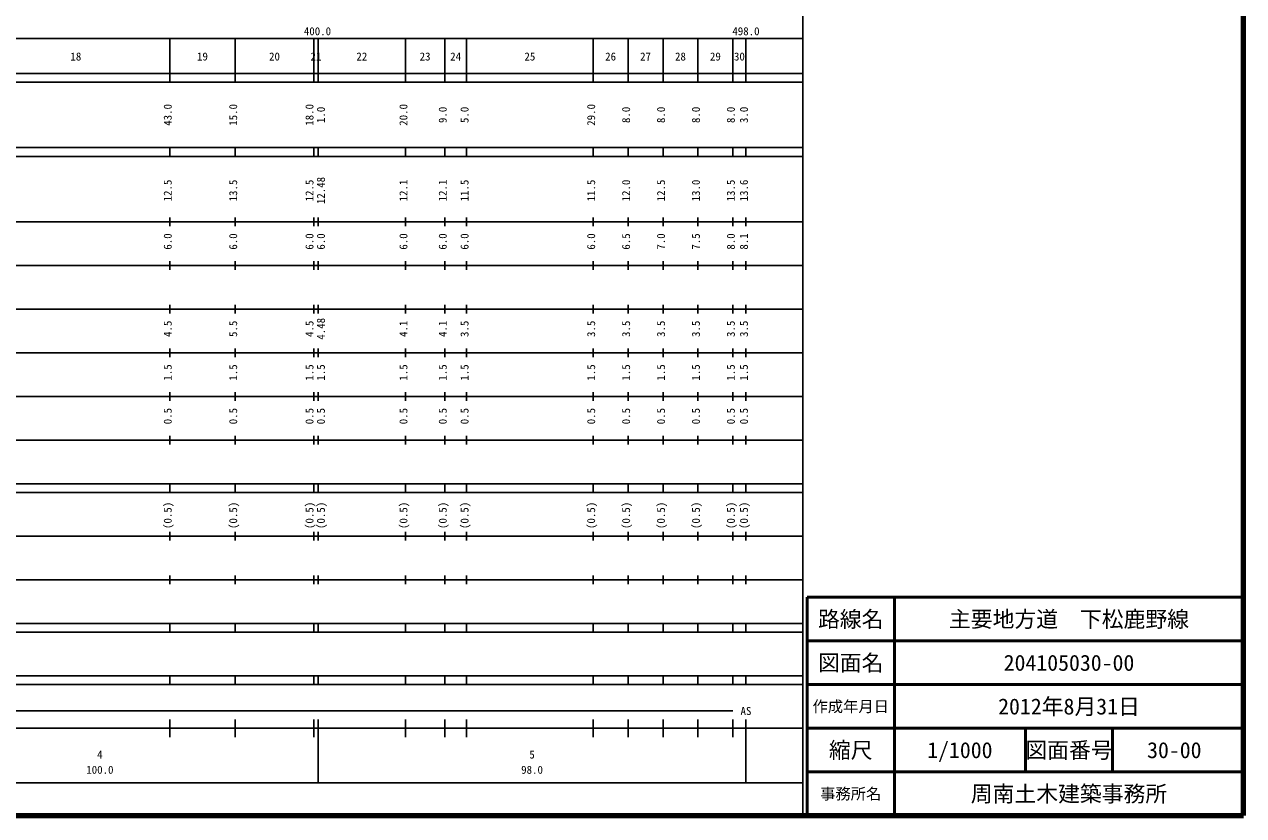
# Model space of a CAD drawing. Units: millimetres on the paper, enlarged 1000 times. Extents: x 40000 to 680000, y 20000 to 380000.
# Drawn here: x 400708 to 680000, y 20000 to 201229 of the extents above; entities that cross this region are included whole.
import ezdxf
from ezdxf.enums import TextEntityAlignment as Align

# ---------------------------------------------------------------- set-up
doc = ezdxf.new("R2010")
doc.units = ezdxf.units.MM
doc.header["$LTSCALE"] = 1000
for name, color, linetype, lineweight in [('M-TTL', 2, 'Continuous', 140), ('M-TTL-BAND', 7, 'Continuous', 25), ('M-TTL-FRAM', 2, 'Continuous', 50), ('M-TTL-LINE', 7, 'Continuous', 50)]:
    doc.layers.add(name, color=color, linetype=linetype, lineweight=lineweight)
doc.layers.add('M-TTL-TXT', color=7, linetype='Continuous')
doc.styles.add('ＭＳ ゴシック', font='')
doc.styles.get('ＭＳ ゴシック').set_extended_font_data('MS Gothic')

msp = doc.modelspace()

# ---------------------------------------------------------------- linework, layer by layer
at = {"layer": 'M-TTL'}
for p, q in [((680000, 20000), (680000, 380000)), ((40000, 20000), (680000, 20000))]:
    msp.add_line(p, q, dxfattribs=at)
at = {"layer": 'M-TTL-BAND'}
for p, q in [((579000, 20000), (579000, 370000)), ((68000, 198000), (579000, 198000)), ((434000, 188000), (434000, 198000)), ((449000, 188000), (449000, 198000)), ((467000, 188000), (467000, 198000)), ((468000, 188000), (468000, 198000)), ((488000, 188000), (488000, 198000)), ((497000, 188000), (497000, 198000)), ((502000, 188000), (502000, 198000)), ((531000, 188000), (531000, 198000)), ((539000, 188000), (539000, 198000)), ((547000, 188000), (547000, 198000)), ((555000, 188000), (555000, 198000)), ((563000, 188000), (563000, 198000)), ((566000, 188000), (566000, 198000)), ((40000, 190000), (579000, 190000)), ((40000, 188000), (579000, 188000)), ((40000, 173000), (579000, 173000)), ((40000, 171000), (579000, 171000)), ((434000, 171000), (434000, 173000)), ((449000, 171000), (449000, 173000)), ((467000, 171000), (467000, 173000)), ((468000, 171000), (468000, 173000)), ((488000, 171000), (488000, 173000)), ((497000, 171000), (497000, 173000)), ((502000, 171000), (502000, 173000)), ((531000, 171000), (531000, 173000)), ((539000, 171000), (539000, 173000)), ((547000, 171000), (547000, 173000)), ((555000, 171000), (555000, 173000)), ((563000, 171000), (563000, 173000)), ((566000, 171000), (566000, 173000)), ((434000, 155000), (434000, 157000)), ((449000, 155000), (449000, 157000)), ((467000, 155000), (467000, 157000)), ((468000, 155000), (468000, 157000)), ((488000, 155000), (488000, 157000)), ((497000, 155000), (497000, 157000)), ((502000, 155000), (502000, 157000)), ((531000, 155000), (531000, 157000)), ((539000, 155000), (539000, 157000)), ((547000, 155000), (547000, 157000)), ((555000, 155000), (555000, 157000)), ((563000, 155000), (563000, 157000)), ((566000, 155000), (566000, 157000)), ((40000, 156000), (579000, 156000)), ((46000, 146000), (579000, 146000)), ((434000, 145000), (434000, 147000)), ((449000, 145000), (449000, 147000)), ((467000, 145000), (467000, 147000)), ((468000, 145000), (468000, 147000)), ((488000, 145000), (488000, 147000)), ((497000, 145000), (497000, 147000)), ((502000, 145000), (502000, 147000)), ((531000, 145000), (531000, 147000)), ((539000, 145000), (539000, 147000)), ((547000, 145000), (547000, 147000)), ((555000, 145000), (555000, 147000)), ((563000, 145000), (563000, 147000)), ((566000, 145000), (566000, 147000)), ((434000, 135000), (434000, 137000)), ((449000, 135000), (449000, 137000)), ((467000, 135000), (467000, 137000)), ((468000, 135000), (468000, 137000)), ((488000, 135000), (488000, 137000)), ((497000, 135000), (497000, 137000)), ((502000, 135000), (502000, 137000)), ((531000, 135000), (531000, 137000)), ((539000, 135000), (539000, 137000)), ((547000, 135000), (547000, 137000)), ((555000, 135000), (555000, 137000)), ((563000, 135000), (563000, 137000)), ((566000, 135000), (566000, 137000)), ((52000, 136000), (579000, 136000)), ((46000, 126000), (579000, 126000)), ((434000, 125000), (434000, 127000)), ((449000, 125000), (449000, 127000)), ((467000, 125000), (467000, 127000)), ((468000, 125000), (468000, 127000)), ((488000, 125000), (488000, 127000)), ((497000, 125000), (497000, 127000)), ((502000, 125000), (502000, 127000)), ((531000, 125000), (531000, 127000)), ((539000, 125000), (539000, 127000)), ((547000, 125000), (547000, 127000)), ((555000, 125000), (555000, 127000)), ((563000, 125000), (563000, 127000)), ((566000, 125000), (566000, 127000)), ((52000, 116000), (579000, 116000)), ((434000, 115000), (434000, 117000)), ((449000, 115000), (449000, 117000)), ((467000, 115000), (467000, 117000)), ((468000, 115000), (468000, 117000)), ((488000, 115000), (488000, 117000)), ((497000, 115000), (497000, 117000)), ((502000, 115000), (502000, 117000)), ((531000, 115000), (531000, 117000)), ((539000, 115000), (539000, 117000)), ((547000, 115000), (547000, 117000)), ((555000, 115000), (555000, 117000)), ((563000, 115000), (563000, 117000)), ((566000, 115000), (566000, 117000)), ((434000, 105000), (434000, 107000)), ((449000, 105000), (449000, 107000)), ((467000, 105000), (467000, 107000)), ((468000, 105000), (468000, 107000)), ((488000, 105000), (488000, 107000)), ((497000, 105000), (497000, 107000)), ((502000, 105000), (502000, 107000)), ((531000, 105000), (531000, 107000)), ((539000, 105000), (539000, 107000)), ((547000, 105000), (547000, 107000)), ((555000, 105000), (555000, 107000)), ((563000, 105000), (563000, 107000)), ((566000, 105000), (566000, 107000)), ((46000, 106000), (579000, 106000)), ((40000, 96000), (579000, 96000)), ((434000, 94000), (434000, 96000)), ((449000, 94000), (449000, 96000)), ((467000, 94000), (467000, 96000)), ((468000, 94000), (468000, 96000)), ((488000, 94000), (488000, 96000)), ((497000, 94000), (497000, 96000)), ((502000, 94000), (502000, 96000)), ((531000, 94000), (531000, 96000)), ((539000, 94000), (539000, 96000)), ((547000, 94000), (547000, 96000)), ((555000, 94000), (555000, 96000)), ((563000, 94000), (563000, 96000)), ((566000, 94000), (566000, 96000)), ((40000, 94000), (579000, 94000)), ((49000, 84000), (579000, 84000)), ((434000, 83000), (434000, 85000)), ((449000, 83000), (449000, 85000)), ((467000, 83000), (467000, 85000)), ((468000, 83000), (468000, 85000)), ((488000, 83000), (488000, 85000)), ((497000, 83000), (497000, 85000)), ((502000, 83000), (502000, 85000)), ((531000, 83000), (531000, 85000)), ((539000, 83000), (539000, 85000)), ((547000, 83000), (547000, 85000)), ((555000, 83000), (555000, 85000)), ((563000, 83000), (563000, 85000)), ((566000, 83000), (566000, 85000)), ((40000, 74000), (579000, 74000)), ((434000, 73000), (434000, 75000)), ((449000, 73000), (449000, 75000)), ((467000, 73000), (467000, 75000)), ((468000, 73000), (468000, 75000)), ((488000, 73000), (488000, 75000)), ((497000, 73000), (497000, 75000)), ((502000, 73000), (502000, 75000)), ((531000, 73000), (531000, 75000)), ((539000, 73000), (539000, 75000)), ((547000, 73000), (547000, 75000)), ((555000, 73000), (555000, 75000)), ((563000, 73000), (563000, 75000)), ((566000, 73000), (566000, 75000)), ((40000, 64000), (579000, 64000)), ((40000, 62000), (579000, 62000)), ((434000, 62000), (434000, 64000)), ((449000, 62000), (449000, 64000)), ((467000, 62000), (467000, 64000)), ((468000, 62000), (468000, 64000)), ((488000, 62000), (488000, 64000)), ((497000, 62000), (497000, 64000)), ((502000, 62000), (502000, 64000)), ((531000, 62000), (531000, 64000)), ((539000, 62000), (539000, 64000)), ((547000, 62000), (547000, 64000)), ((555000, 62000), (555000, 64000)), ((563000, 62000), (563000, 64000)), ((566000, 62000), (566000, 64000)), ((40000, 52000), (579000, 52000)), ((434000, 50000), (434000, 52000)), ((449000, 50000), (449000, 52000)), ((467000, 50000), (467000, 52000)), ((468000, 50000), (468000, 52000)), ((488000, 50000), (488000, 52000)), ((497000, 50000), (497000, 52000)), ((502000, 50000), (502000, 52000)), ((531000, 50000), (531000, 52000)), ((539000, 50000), (539000, 52000)), ((547000, 50000), (547000, 52000)), ((555000, 50000), (555000, 52000)), ((563000, 50000), (563000, 52000)), ((566000, 50000), (566000, 52000)), ((40000, 50000), (579000, 50000)), ((71000, 44000), (563000, 44000)), ((434000, 38000), (434000, 42000)), ((449000, 38000), (449000, 42000)), ((467000, 38000), (467000, 42000)), ((468000, 27500), (468000, 42000)), ((488000, 38000), (488000, 42000)), ((497000, 38000), (497000, 42000)), ((502000, 38000), (502000, 42000)), ((531000, 38000), (531000, 42000)), ((539000, 38000), (539000, 42000)), ((547000, 38000), (547000, 42000)), ((555000, 38000), (555000, 42000)), ((563000, 38000), (563000, 42000)), ((566000, 27500), (566000, 42000)), ((40000, 40000), (579000, 40000)), ((68000, 27500), (579000, 27500))]:
    msp.add_line(p, q, dxfattribs=at)
at = {"layer": 'M-TTL-FRAM'}
for p, q in [((680000, 70000), (580000, 70000)), ((580000, 70000), (580000, 20000))]:
    msp.add_line(p, q, dxfattribs=at)
at = {"layer": 'M-TTL-LINE'}
for p, q in [((600000, 70000), (600000, 20000)), ((680000, 60000), (580000, 60000)), ((680000, 50000), (580000, 50000)), ((680000, 40000), (580000, 40000)), ((630000, 40000), (630000, 30000)), ((650000, 40000), (650000, 30000)), ((680000, 30000), (580000, 30000))]:
    msp.add_line(p, q, dxfattribs=at)

# ---------------------------------------------------------------- texts
at = {"layer": 'M-TTL-BAND', "style": 'ＭＳ ゴシック'}
for s, p in [('400.0', (467844, 198195)), ('498.0', (566000, 198195)), ('18', (412500, 192405)), ('19', (441500, 192405)), ('20', (458000, 192405)), ('21', (467500, 192405)), ('22', (478000, 192405)), ('23', (492500, 192405)), ('24', (499500, 192405)), ('25', (516500, 192405)), ('26', (535000, 192405)), ('27', (543000, 192405)), ('28', (551000, 192405)), ('29', (559000, 192405)), ('30', (564500, 192405)), ('AS', (566000, 42500)), ('4', (418000, 32523)), ('5', (517000, 32523)), ('100.0', (418000, 29033)), ('98.0', (517000, 29033))]:
    msp.add_text(s, height=1833, dxfattribs=at).set_placement(p, align=Align.BOTTOM_CENTER)
for s, p in [('43.0', (435000, 180500)), ('15.0', (450000, 180500)), ('18.0', (467478, 180500)), ('1.0', (470094, 180500)), ('20.0', (489000, 180500)), ('9.0', (498000, 180500)), ('5.0', (503000, 180500)), ('29.0', (532000, 180500)), ('8.0', (540000, 180500)), ('8.0', (548000, 180500)), ('8.0', (556000, 180500)), ('8.0', (564000, 180500)), ('3.0', (567000, 180500)), ('12.5', (435000, 163174)), ('13.5', (450000, 163174)), ('12.5', (467478, 163174)), ('12.48', (470094, 163174)), ('12.1', (489000, 163174)), ('12.1', (498000, 163174)), ('11.5', (503000, 163174)), ('11.5', (532000, 163174)), ('12.0', (540000, 163174)), ('12.5', (548000, 163174)), ('13.0', (556000, 163174)), ('13.5', (564000, 163174)), ('13.6', (567000, 163174)), ('6.0', (435000, 151500)), ('6.0', (450000, 151500)), ('6.0', (467478, 151500)), ('6.0', (470094, 151500)), ('6.0', (489000, 151500)), ('6.0', (498000, 151500)), ('6.0', (503000, 151500)), ('6.0', (532000, 151500)), ('6.5', (540000, 151500)), ('7.0', (548000, 151500)), ('7.5', (556000, 151500)), ('8.0', (564000, 151500)), ('8.1', (567000, 151500)), ('4.5', (435000, 131500)), ('5.5', (450000, 131500)), ('4.5', (467478, 131500)), ('4.48', (470094, 131500)), ('4.1', (489000, 131500)), ('4.1', (498000, 131500)), ('3.5', (503000, 131500)), ('3.5', (532000, 131500)), ('3.5', (540000, 131500)), ('3.5', (548000, 131500)), ('3.5', (556000, 131500)), ('3.5', (564000, 131500)), ('3.5', (567000, 131500)), ('1.5', (435000, 121500)), ('1.5', (450000, 121500)), ('1.5', (467478, 121500)), ('1.5', (470094, 121500)), ('1.5', (489000, 121500)), ('1.5', (498000, 121500)), ('1.5', (503000, 121500)), ('1.5', (532000, 121500)), ('1.5', (540000, 121500)), ('1.5', (548000, 121500)), ('1.5', (556000, 121500)), ('1.5', (564000, 121500)), ('1.5', (567000, 121500)), ('0.5', (435000, 111500)), ('0.5', (450000, 111500)), ('0.5', (467478, 111500)), ('0.5', (470094, 111500)), ('0.5', (489000, 111500)), ('0.5', (498000, 111500)), ('0.5', (503000, 111500)), ('0.5', (532000, 111500)), ('0.5', (540000, 111500)), ('0.5', (548000, 111500)), ('0.5', (556000, 111500)), ('0.5', (564000, 111500)), ('0.5', (567000, 111500)), ('(0.5)', (435000, 88764)), ('(0.5)', (450000, 88764)), ('(0.5)', (467478, 88764)), ('(0.5)', (470094, 88764)), ('(0.5)', (489000, 88764)), ('(0.5)', (498000, 88764)), ('(0.5)', (503000, 88764)), ('(0.5)', (532000, 88764)), ('(0.5)', (540000, 88764)), ('(0.5)', (548000, 88764)), ('(0.5)', (556000, 88764)), ('(0.5)', (564000, 88764)), ('(0.5)', (567000, 88764))]:
    msp.add_text(s, height=1833, rotation=90, dxfattribs=at).set_placement(p, align=Align.BOTTOM_CENTER)
at = {"layer": 'M-TTL-TXT', "style": 'ＭＳ ゴシック'}
for s, height, p in [('路線名', 3666, (590000, 65000)), ('路線名', 3666, (590000, 65000)), ('主要地方道\u3000下松鹿野線', 3666, (640000, 65000)), ('図面名', 3666, (590000, 55000)), ('図面名', 3666, (590000, 55000)), ('204105030-00', 3666, (640000, 55000)), ('作成年月日', 2566, (590000, 45000)), ('作成年月日', 2566, (590000, 45000)), ('2012年8月31日', 3666, (640000, 45000)), ('縮尺', 3666, (590000, 35000)), ('縮尺', 3666, (590000, 35000)), ('1/1000', 3666, (615000, 35000)), ('図面番号', 3666, (640000, 35000)), ('図面番号', 3666, (640000, 35000)), ('30-00', 3666, (664125, 35000)), ('事務所名', 2566, (590000, 25000)), ('事務所名', 2566, (590000, 25000)), ('周南土木建築事務所', 3666, (640000, 25000))]:
    msp.add_text(s, height=height, dxfattribs=at).set_placement(p, align=Align.MIDDLE_CENTER)

doc.saveas('drawing.dxf')
